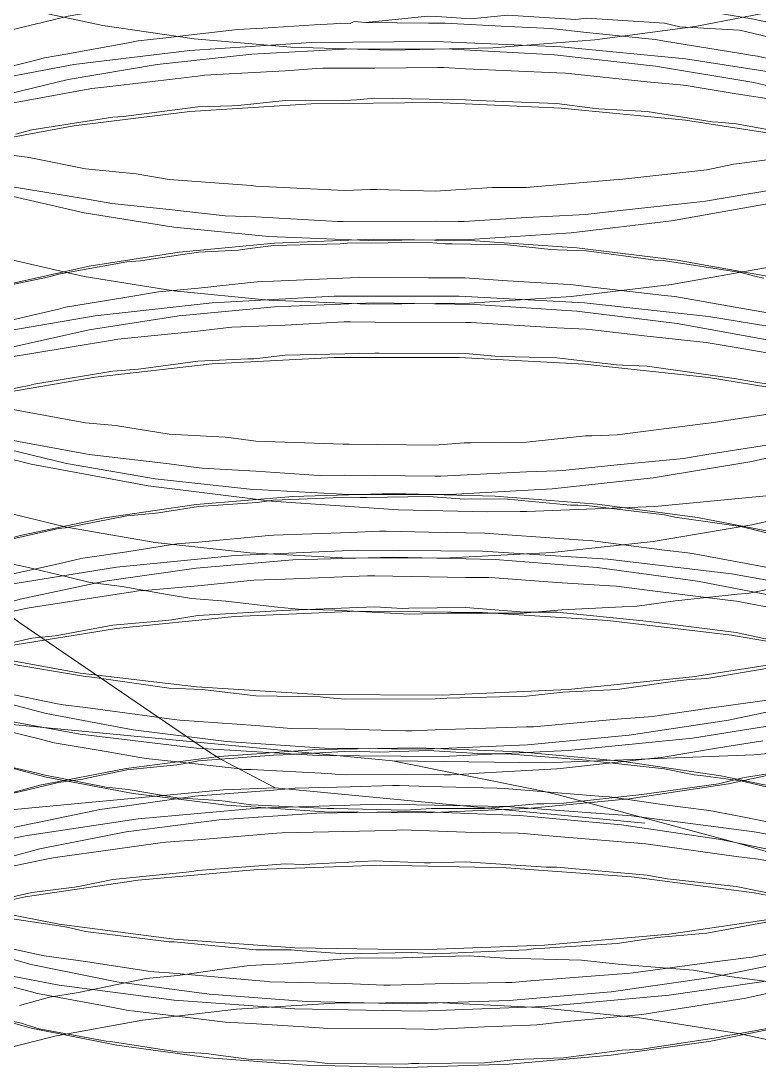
# Model space of a CAD drawing. Header units: millimetres. Extents: x 6 to 294, y 6 to 294.
# Drawn here: x 117.94 to 121.92, y 139.08 to 144.7 of the extents above; entities that cross this region are included whole.
import ezdxf

# ---------------------------------------------------------------- set-up
doc = ezdxf.new("R2010")
doc.units = ezdxf.units.MM
doc.linetypes.add('HIDDEN', pattern=[3, 2, -1])
doc.layers.add('M-VIEW', color=7, linetype='CONTINUOUS', lineweight=0)
doc.layers.add('M-VIEW-HIDD', color=8, linetype='HIDDEN', lineweight=0)

msp = doc.modelspace()

# ---------------------------------------------------------------- linework, layer by layer
at = {"layer": 'M-VIEW', "lineweight": 0}
msp.add_line((117.1759, 140.9789), (119.9422, 140.715), dxfattribs=at)
for points in [[(116.3766, 145.6762), (116.4433, 145.5504), (116.6149, 145.3663), (116.8536, 145.1931), (117.1554, 145.0345), (117.515, 144.8936), (117.9261, 144.7734), (118.3818, 144.6763), (118.8741, 144.6047), (119.3944, 144.5602), (119.9339, 144.5441), (120.4831, 144.5572), (121.0327, 144.5997), (121.573, 144.6714), (122.0948, 144.7716), (122.589, 144.899), (123.0472, 145.0519), (123.4613, 145.2282)], [(115.34, 144.7051), (115.2262, 144.427), (115.2026, 144.1452), (115.2697, 143.8645), (115.4262, 143.5898), (115.6696, 143.3258), (115.9956, 143.0769), (116.3986, 142.8475), (116.8719, 142.6414), (117.4072, 142.4623), (117.9955, 142.3131), (118.6266, 142.1963), (119.2897, 142.1141), (119.8443, 142.0766), (119.9737, 142.067), (120.4565, 142.0565), (120.6305, 142.0587), (120.6665, 142.0582), (121.3565, 142.0855), (122.0319, 142.1492)], [(121.9711, 143.3745), (121.4461, 143.2815), (120.9048, 143.2168), (120.3566, 143.1813), (119.8109, 143.1749), (119.277, 143.1974), (118.7641, 143.2477), (118.2809, 143.3247), (117.8358, 143.4265), (117.4364, 143.5508), (117.0895, 143.695), (116.8011, 143.8561), (116.5762, 144.031), (116.4185, 144.2161), (116.3792, 144.302)], [(117.8597, 143.9814), (117.9735, 143.9674), (118.0032, 143.9617), (118.2886, 143.9038), (118.5611, 143.8774), (118.5922, 143.8723), (118.7387, 143.8469), (119.1804, 143.8146), (119.2059, 143.8111), (119.6855, 143.7873), (119.8248, 143.7933), (119.8586, 143.7927), (120.173, 143.7841), (120.4799, 143.804), (120.5137, 143.8042), (120.6636, 143.8034), (121.1358, 143.8447), (121.1666, 143.8468), (121.6354, 143.8987), (121.7797, 143.9287), (121.8125, 143.9334), (122.1072, 143.9733)], [(121.9711, 143.7171), (121.4461, 143.624), (120.9048, 143.5594), (120.3566, 143.5238), (119.8109, 143.5175), (119.277, 143.5399), (118.7641, 143.5903), (118.2809, 143.6673), (117.8358, 143.769), (117.4364, 143.8933), (117.4359, 143.8935)], [(122.2544, 143.8354), (122.2234, 143.8301), (122.1072, 143.8116), (121.6294, 143.7305), (121.5983, 143.7269), (121.1526, 143.6786), (120.9828, 143.6583), (120.9488, 143.6563), (120.6636, 143.6421), (120.329, 143.6214), (120.2957, 143.6214), (120.173, 143.6223), (119.6774, 143.6199), (119.6464, 143.6213), (119.2059, 143.6449), (119.0415, 143.6516), (119.009, 143.6549), (118.7387, 143.6857), (118.4297, 143.7172), (118.3992, 143.7223), (118.2886, 143.742), (117.851, 143.8154)], [(122.2544, 142.6419), (122.1072, 142.6045), (121.6596, 142.5361), (121.6294, 142.5318), (121.1526, 142.471), (121.0162, 142.4664), (120.9828, 142.465), (120.6636, 142.4319), (120.3631, 142.4286), (120.329, 142.4279), (120.173, 142.4153), (119.7083, 142.4205), (119.6774, 142.4213), (119.2059, 142.4373), (119.0735, 142.4545), (119.0415, 142.4583), (118.7387, 142.4756), (118.4609, 142.5191), (118.4297, 142.5236), (118.2886, 142.5351), (117.8777, 142.6112)], [(120.8605, 142.2783), (120.8267, 142.2768), (120.6636, 142.2709), (120.2037, 142.2485), (120.173, 142.2488), (119.6855, 142.2532), (119.5524, 142.2527), (119.5191, 142.2546), (119.2059, 142.2758), (118.9174, 142.2917), (118.8852, 142.2955), (118.7387, 142.3143), (118.3076, 142.3648), (118.2886, 142.3683), (117.8597, 142.4472), (117.7395, 142.4681), (117.7115, 142.4751), (117.4562, 142.5411), (117.2176, 142.6013), (117.1919, 142.6098)], [(120.8023, 142.1802), (121.3477, 142.2397), (121.8784, 142.328), (122.3853, 142.4442), (122.8596, 142.5866), (122.8606, 142.587)], [(120.8023, 142.1802), (120.2518, 142.1501), (119.7055, 142.1493), (119.1729, 142.1775), (118.6633, 142.2335), (118.1854, 142.3161), (117.7475, 142.4232), (117.3572, 142.5524), (117.3571, 142.5525)], [(120.8605, 142.2783), (120.8948, 142.2823), (121.1526, 142.3097), (121.5111, 142.3439), (121.6354, 142.3646), (122.1072, 142.4384)], [(119.9422, 140.715), (120.7656, 140.7036), (121.8895, 140.7477), (122.995, 140.8517)], [(119.9422, 140.715), (120.7207, 140.5585), (120.7764, 140.5463), (120.8427, 140.5294), (121.8101, 140.2688), (121.9868, 140.2179), (122.2184, 140.1436), (122.9677, 139.8927), (123.3368, 139.7624)]]:
    msp.add_lwpolyline(points, dxfattribs=at)
at = {"layer": 'M-VIEW-HIDD', "lineweight": 0}
msp.add_line((119.3102, 140.5691), (125.5717, 139.9718), dxfattribs=at)
for points in [[(117.0281, 144.3441), (117.3653, 144.4924), (117.7568, 144.6212), (118.1956, 144.7278), (118.6743, 144.8097), (119.1846, 144.8652), (119.7175, 144.8927), (120.264, 144.8913), (120.8146, 144.8605), (121.3597, 144.8004), (121.89, 144.7114), (122.3962, 144.5947), (122.8697, 144.4517), (123.3022, 144.2844), (123.6863, 144.0952), (124.0153, 143.887), (124.2836, 143.6627), (124.4865, 143.4258)], [(124.7289, 144.8423), (125.0776, 144.5779), (125.3473, 144.297), (125.5335, 144.0039), (125.6328, 143.7032), (125.6436, 143.3995), (125.5658, 143.0976), (125.4005, 142.8022), (125.1508, 142.5179), (124.8209, 142.2491), (124.4164, 142), (123.9444, 141.7743), (123.4131, 141.5755), (122.8315, 141.4065), (122.2096, 141.2697), (121.5583, 141.1669), (120.8888, 141.0995), (120.2125, 141.0682)], [(119.7995, 144.6935), (120.1333, 144.7275), (120.1815, 144.7249), (120.3639, 144.7126), (120.5625, 144.7332), (120.9306, 144.7095), (120.9873, 144.7156), (121.4075, 144.6895), (121.4898, 144.6701), (121.8118, 144.6509), (121.8369, 144.6462), (122.0316, 144.5997), (122.2177, 144.5892), (122.5488, 144.5089), (122.5998, 144.5063), (122.9604, 144.4173)], [(117.1813, 144.244), (117.2856, 144.2789), (117.5365, 144.3631), (117.6009, 144.3855), (117.7169, 144.4139), (118.0063, 144.4867), (118.0674, 144.5027), (118.1927, 144.5241), (118.5176, 144.583), (118.5725, 144.5934), (118.7046, 144.6077), (119.061, 144.6501), (119.1071, 144.656), (119.2435, 144.6628), (119.5219, 144.6801), (119.6241, 144.6862), (119.6613, 144.6887), (119.715, 144.6881), (119.7363, 144.6979), (119.7995, 144.6935)], [(119.7995, 144.6935), (120.137, 144.6885), (120.1867, 144.6891), (120.226, 144.69), (120.5625, 144.671), (120.7584, 144.6623), (120.7951, 144.661), (120.9873, 144.639), (121.3218, 144.6046), (121.3597, 144.601), (121.4075, 144.5927), (121.8189, 144.5253), (121.872, 144.5172), (121.9086, 144.5118), (122.2177, 144.4413)], [(116.6251, 144.0521), (117.103, 144.2181), (117.6395, 144.3569), (118.2253, 144.4657), (118.8503, 144.542), (119.5038, 144.5842), (120.1745, 144.5909), (120.8508, 144.5616), (121.521, 144.4962), (122.1737, 144.3954), (122.7974, 144.2605), (123.3816, 144.0932), (123.9161, 143.896), (124.3916, 143.6717), (124.8, 143.4238), (125.1343, 143.1561), (125.3887, 142.8725), (125.5588, 142.5776)], [(117.0281, 144.0015), (117.3653, 144.1498), (117.7568, 144.2786), (118.1956, 144.3852), (118.6743, 144.4672), (119.1846, 144.5226), (119.7175, 144.5502), (120.264, 144.5488), (120.8146, 144.518), (121.3597, 144.4578), (121.89, 144.3688), (122.3962, 144.2521), (122.8697, 144.1091), (123.3022, 143.9418), (123.6863, 143.7527), (124.0153, 143.5444), (124.2836, 143.3202), (124.4865, 143.0833)], [(124.7289, 144.5128), (125.0776, 144.2484), (125.3473, 143.9675), (125.5335, 143.6744), (125.6328, 143.3736), (125.6436, 143.0699), (125.5658, 142.768), (125.4005, 142.4726), (125.1508, 142.1883), (124.8209, 141.9196), (124.4164, 141.6705), (123.9444, 141.4448), (123.4131, 141.246), (122.8315, 141.077), (122.2096, 140.9401), (121.5583, 140.8374), (120.8888, 140.77), (120.2125, 140.7386)], [(117.7521, 144.2338), (118, 144.2773), (118.2922, 144.3316), (118.3224, 144.3369), (118.4365, 144.3491), (118.8928, 144.4036), (118.9301, 144.4082), (119.3646, 144.4333), (119.5335, 144.4451), (119.5669, 144.4471), (119.8474, 144.4468), (120.1848, 144.4507), (120.2185, 144.4508), (120.3364, 144.4439), (120.827, 144.4212), (120.8754, 144.4193), (121.3145, 144.3734), (121.4918, 144.357), (121.5252, 144.3535), (121.7941, 144.3093), (122.126, 144.258)], [(117.9131, 144.092), (118, 144.1151), (118.4365, 144.1823), (118.4625, 144.1837), (118.4924, 144.1872), (118.8928, 144.238), (119.0777, 144.2434), (119.1106, 144.2464), (119.3646, 144.2722), (119.7154, 144.2746), (119.7478, 144.2768), (119.8474, 144.2845), (120.3364, 144.2769), (120.3666, 144.2737), (120.3988, 144.2722), (120.827, 144.2559), (121.0203, 144.2307), (121.0543, 144.2283), (121.3145, 144.2125), (121.6651, 144.1581), (121.6973, 144.1551), (121.7941, 144.1469), (122.2613, 144.0621)], [(116.6251, 143.7226), (117.103, 143.8886), (117.6395, 144.0274), (118.2253, 144.1361), (118.8503, 144.2125), (119.5038, 144.2547), (120.1745, 144.2614), (120.8508, 144.232), (121.521, 144.1667), (122.1737, 144.0659), (122.7974, 143.9309), (123.3816, 143.7637), (123.9161, 143.5665), (124.3916, 143.3422), (124.8, 143.0943), (125.1343, 142.8265), (125.3887, 142.543), (125.5588, 142.2481)], [(116.6251, 144.0521), (116.214, 143.8624), (115.8768, 143.6526), (115.6193, 143.4269), (115.446, 143.1896), (115.3599, 142.9455), (115.3624, 142.6991), (115.4535, 142.4552), (115.6316, 142.2185), (115.8937, 141.9935), (116.2352, 141.7848), (116.6502, 141.5963), (117.1317, 141.4317), (117.6712, 141.2945), (118.2595, 141.1875), (118.8865, 141.113), (119.5412, 141.0728), (120.2125, 141.0682)], [(116.6251, 143.7226), (116.214, 143.5328), (115.8768, 143.323), (115.6193, 143.0973), (115.446, 142.8601), (115.3599, 142.6159), (115.3624, 142.3695), (115.4535, 142.1256), (115.6316, 141.8889), (115.8937, 141.664), (116.2352, 141.4553), (116.6502, 141.2667), (117.1317, 141.1022), (117.6712, 140.965), (118.2595, 140.858), (118.8865, 140.7835), (119.5412, 140.7433), (120.2125, 140.7386)], [(117.7965, 143.2603), (118.0919, 143.3223), (118.1246, 143.3323), (118.1421, 143.3375), (118.5103, 143.4032), (118.5853, 143.4087), (118.6196, 143.4142), (118.8978, 143.456), (119.1121, 143.4667), (119.1472, 143.4714), (119.3006, 143.4904), (119.6613, 143.5003), (119.7008, 143.5045), (120.137, 143.5081), (120.226, 143.5004), (120.2636, 143.5), (120.5625, 143.495), (120.7951, 143.4695), (120.8322, 143.4684), (120.9873, 143.4623), (121.3597, 143.4128), (121.4, 143.4106), (121.8189, 143.3453), (121.9086, 143.322), (121.9437, 143.3159)], [(118.3078, 143.3796), (118.7929, 143.4551), (119.3073, 143.5039), (119.8422, 143.5247), (120.3883, 143.5166), (120.9363, 143.4794), (121.4769, 143.4131), (122.0006, 143.3184), (122.4987, 143.1964), (122.9625, 143.0488), (123.3841, 142.8775), (123.7562, 142.685), (124.0724, 142.4742), (124.3274, 142.2481), (124.5168, 142.0102), (124.6373, 141.764), (124.6868, 141.5133)], [(119.0475, 140.8182), (119.5753, 140.7832), (120.1192, 140.7769), (120.6696, 140.7999), (121.2171, 140.8524), (121.7522, 140.9338), (122.2656, 141.0434), (122.7485, 141.1796), (123.1926, 141.3407), (123.5902, 141.5243), (123.9343, 141.7278), (124.2191, 141.9482), (124.4396, 142.1821), (124.592, 142.426), (124.6736, 142.6762), (124.6832, 142.9288), (124.6204, 143.1799), (124.4865, 143.4258)], [(119.0475, 140.8182), (118.5447, 140.8808), (118.0758, 140.9694), (117.6487, 141.0821), (117.2709, 141.2163), (116.949, 141.3693), (116.6884, 141.5379), (116.4937, 141.7187), (116.3682, 141.908), (116.3141, 142.1022), (116.3324, 142.2973), (116.4227, 142.4895), (116.5835, 142.675), (116.812, 142.8501), (117.1042, 143.0112), (117.4551, 143.1551), (117.8586, 143.2788), (118.3078, 143.3796)], [(118.6825, 143.2415), (118.8978, 143.2617), (119.1777, 143.2916), (119.2131, 143.2957), (119.3006, 143.2985), (119.715, 143.3176), (119.7664, 143.3209), (120.137, 143.3163), (120.2957, 143.3164), (120.3328, 143.3167), (120.5625, 143.3007), (120.8642, 143.2834), (120.9017, 143.2815), (120.9873, 143.2707), (121.4075, 143.2218), (121.464, 143.2162), (121.8189, 143.1533), (121.974, 143.1273)], [(118.6825, 143.2415), (118.5103, 143.2121), (118.2144, 143.1645), (118.1811, 143.1589), (118.1421, 143.1491), (117.7965, 143.0683)], [(118.3398, 143.1122), (118.971, 143.1823), (119.6286, 143.2179), (120.3012, 143.2178), (120.9773, 143.1817), (121.6451, 143.1096), (122.2932, 143.0023), (122.9103, 142.8612), (123.4859, 142.6881), (124.01, 142.4856), (124.4735, 142.2566), (124.8686, 142.0047), (125.1883, 141.7337), (125.4271, 141.4476), (125.581, 141.1511), (125.6473, 140.8487), (125.6248, 140.5451), (125.5139, 140.2451)], [(118.3078, 143.037), (118.7929, 143.1125), (119.3073, 143.1613), (119.8422, 143.1821), (120.3883, 143.1741), (120.9363, 143.1368), (121.4769, 143.0705), (122.0006, 142.9758), (122.4987, 142.8538), (122.9625, 142.7062), (123.3841, 142.5349), (123.7562, 142.3425), (124.0724, 142.1316), (124.3274, 141.9056), (124.5168, 141.6676), (124.6373, 141.4214), (124.6868, 141.1707)], [(118.3398, 143.1122), (117.7458, 143.0093), (117.1994, 142.8759), (116.7098, 142.7148), (116.2856, 142.5293), (115.9341, 142.3229), (115.6613, 142.0999), (115.472, 141.8645), (115.3693, 141.6212), (115.3552, 141.3749), (115.4297, 141.1302), (115.5917, 140.8918), (115.8383, 140.6643), (116.1654, 140.4522), (116.5671, 140.2596), (117.0367, 140.0903), (117.566, 139.9477), (118.1459, 139.8349)], [(119.0475, 140.4756), (119.5753, 140.4406), (120.1192, 140.4343), (120.6696, 140.4573), (121.2171, 140.5098), (121.7522, 140.5912), (122.2656, 140.7008), (122.7485, 140.837), (123.1926, 140.9981), (123.5902, 141.1818), (123.9343, 141.3853), (124.2191, 141.6056), (124.4396, 141.8395), (124.592, 142.0834), (124.6736, 142.3336), (124.6832, 142.5862), (124.6204, 142.8374), (124.4865, 143.0833)], [(119.0475, 140.4756), (118.5447, 140.5382), (118.0758, 140.6269), (117.6487, 140.7395), (117.2709, 140.8737), (116.949, 141.0267), (116.6884, 141.1953), (116.4937, 141.3761), (116.3682, 141.5654), (116.3141, 141.7596), (116.3324, 141.9547), (116.4227, 142.147), (116.5835, 142.3325), (116.812, 142.5075), (117.1042, 142.6686), (117.4551, 142.8125), (117.8586, 142.9362), (118.3078, 143.037)], [(117.8854, 142.891), (118, 142.9089), (118.4341, 142.9813), (118.4625, 142.986), (118.8928, 143.0298), (119.0453, 143.047), (119.0777, 143.0504), (119.3646, 143.0622), (119.6821, 143.0791), (119.7154, 143.0806), (119.8474, 143.0783), (120.3364, 143.0762), (120.3666, 143.0761), (120.827, 143.0477), (120.9867, 143.0397), (121.0203, 143.0377), (121.3145, 143.0025), (121.632, 142.9679), (121.6651, 142.964), (121.7941, 142.9409), (122.291, 142.8561)], [(117.5876, 142.659), (117.9843, 142.7375), (118.0109, 142.7435), (118.4365, 142.815), (118.5743, 142.8241), (118.8928, 142.8688), (119.1627, 142.8804), (119.1957, 142.8815)], [(118.3398, 142.7827), (118.971, 142.8528), (119.6286, 142.8883), (120.3012, 142.8883), (120.9773, 142.8522), (121.6451, 142.7801), (122.2932, 142.6728), (122.9103, 142.5317), (123.4859, 142.3586), (124.01, 142.1561), (124.4735, 141.9271), (124.8686, 141.6752), (125.1883, 141.4041), (125.4271, 141.1181), (125.581, 140.8216), (125.6473, 140.5192), (125.6248, 140.2156), (125.5139, 139.9156)], [(119.1957, 142.8815), (119.2281, 142.8849), (119.3646, 142.9007), (119.8474, 142.9109), (119.8698, 142.9107), (120.3364, 142.9097), (120.4945, 142.8949), (120.5287, 142.8937), (120.827, 142.8865), (121.1498, 142.8488), (121.1831, 142.8469), (121.3145, 142.8408), (121.7952, 142.773), (121.8253, 142.7677), (122.2613, 142.695)], [(120.8023, 141.8376), (120.2518, 141.8075), (119.7055, 141.8067), (119.1729, 141.8349), (118.6633, 141.891), (118.1854, 141.9735), (117.7475, 142.0806), (117.3572, 142.2098), (117.0212, 142.3586), (116.7454, 142.5237), (116.5344, 142.7018), (116.4364, 142.831)], [(118.3398, 142.7827), (117.7458, 142.6798), (117.1994, 142.5464), (116.7098, 142.3853), (116.2856, 142.1997), (115.9341, 141.9934), (115.6613, 141.7704), (115.472, 141.5349), (115.3693, 141.2917), (115.3552, 141.0454), (115.4297, 140.8006), (115.5917, 140.5622), (115.8383, 140.3348), (116.1654, 140.1227), (116.5671, 139.93), (117.0367, 139.7608), (117.566, 139.6182), (118.1459, 139.5053)], [(118.1459, 139.8349), (118.7664, 139.7541), (119.4168, 139.7074), (120.0859, 139.696), (120.7621, 139.7206), (121.4338, 139.7812), (122.0894, 139.8774), (122.7176, 140.008), (123.3075, 140.1711), (123.8491, 140.3646), (124.3328, 140.5854), (124.7505, 140.8304), (125.0949, 141.0958), (125.36, 141.3776), (125.5414, 141.6712), (125.6358, 141.9723), (125.6416, 142.276), (125.5588, 142.5776)], [(120.8023, 141.8376), (121.3477, 141.8971), (121.8784, 141.9855), (122.3853, 142.1016), (122.8596, 142.244), (123.1149, 142.3422)], [(118.1459, 139.5053), (118.7664, 139.4246), (119.4168, 139.3779), (120.0859, 139.3665), (120.7621, 139.3911), (121.4338, 139.4517), (122.0894, 139.5479), (122.7176, 139.6785), (123.3075, 139.8416), (123.8491, 140.0351), (124.3328, 140.2559), (124.7505, 140.5009), (125.0949, 140.7663), (125.36, 141.048), (125.5414, 141.3417), (125.6358, 141.6427), (125.6416, 141.9465), (125.5588, 142.2481)], [(117.9961, 139.6176), (117.5773, 139.7343), (117.2091, 139.8721), (116.8977, 140.0281), (116.6486, 140.1991), (116.4661, 140.3817), (116.3532, 140.5722), (116.3121, 140.7668), (116.3433, 140.9617), (116.4464, 141.153), (116.6195, 141.3369), (116.8597, 141.5097), (117.1628, 141.668), (117.5236, 141.8085), (117.9358, 141.9282), (118.3924, 142.0247), (118.8854, 142.0957), (119.4063, 142.1396)], [(118.6825, 142.0501), (118.7161, 142.0559), (118.8978, 142.0858), (119.2131, 142.1059), (119.2503, 142.1114), (119.3006, 142.1183), (119.715, 142.1352), (119.7664, 142.1326), (119.8043, 142.1336), (120.137, 142.1397), (120.3328, 142.1253), (120.3696, 142.1254), (120.5625, 142.1247), (120.9017, 142.092), (120.9411, 142.0913), (120.9873, 142.0901), (121.4075, 142.0399), (121.464, 142.0276), (121.5009, 142.0226), (121.8189, 141.9768), (122.0087, 141.9303)], [(124.355, 139.3418), (124.5364, 139.5819), (124.6481, 139.8299), (124.688, 140.0819), (124.6556, 140.3342), (124.5513, 140.5828), (124.377, 140.8239), (124.1358, 141.0539), (123.8316, 141.2693), (123.4699, 141.4668), (123.0569, 141.6436), (122.5997, 141.797), (122.1061, 141.925), (121.5849, 142.0258), (121.0448, 142.0982), (120.4954, 142.1413), (119.946, 142.1551), (119.4063, 142.1396)], [(118.6825, 142.0501), (118.6487, 142.0468), (118.5103, 142.0345), (118.1811, 141.9708), (118.1421, 141.9664), (117.7965, 141.8883)], [(117.7965, 141.7005), (118.1421, 141.7764), (118.2409, 141.7988), (118.2735, 141.8065), (118.5103, 141.8409), (118.746, 141.8778), (118.7797, 141.8834), (118.8978, 141.8928), (119.2763, 141.9279), (119.3006, 141.9304), (119.715, 141.945), (119.835, 141.9504), (119.8723, 141.9524), (119.9088, 141.9517), (120.137, 141.946), (120.4395, 141.942)], [(120.4395, 141.942), (120.5625, 141.9319), (120.9681, 141.9033), (121.0082, 141.901), (121.4075, 141.8493), (121.531, 141.8347), (121.5673, 141.8307), (121.8189, 141.7827), (122.0738, 141.7363)], [(120.4281, 141.8435), (119.7539, 141.8503), (119.0927, 141.8213), (118.4557, 141.7576), (117.8539, 141.6607), (117.2978, 141.5328), (116.7969, 141.3767), (116.3598, 141.1954), (115.9942, 140.9927), (115.7062, 140.7725), (115.5009, 140.539), (115.3819, 140.2969), (115.351, 140.0508), (115.409, 139.8054), (115.5548, 139.5654), (115.7858, 139.3356), (116.0982, 139.1203), (116.4864, 138.9237)], [(117.9961, 139.275), (117.5773, 139.3917), (117.2091, 139.5295), (116.8977, 139.6855), (116.6486, 139.8565), (116.4661, 140.0391), (116.3532, 140.2296), (116.3121, 140.4242), (116.3433, 140.6191), (116.4464, 140.8104), (116.6195, 140.9943), (116.8597, 141.1671), (117.1628, 141.3254), (117.5236, 141.4659), (117.9358, 141.5856), (118.3924, 141.6821), (118.8854, 141.7532), (119.4063, 141.797)], [(117.809, 141.7914), (117.966, 141.7601), (118.1898, 141.7058), (118.3135, 141.6763), (118.4863, 141.6533), (118.7384, 141.6093), (118.859, 141.5888), (119.0449, 141.575), (119.3232, 141.5433), (119.4363, 141.5309), (119.6324, 141.5271), (119.9318, 141.5098), (120.0358, 141.5042), (120.239, 141.5111)], [(124.355, 138.9992), (124.5364, 139.2393), (124.6481, 139.4873), (124.688, 139.7394), (124.6556, 139.9916), (124.5513, 140.2402), (124.377, 140.4813), (124.1358, 140.7113), (123.8316, 140.9267), (123.4699, 141.1242), (123.0569, 141.301), (122.5997, 141.4545), (122.1061, 141.5824), (121.5849, 141.6832), (121.0448, 141.7556), (120.4954, 141.7988), (119.946, 141.8125), (119.4063, 141.797)], [(120.4281, 141.8435), (121.1035, 141.8006), (121.7685, 141.7219), (122.4116, 141.6081), (123.0217, 141.4608), (123.5884, 141.282), (124.1018, 141.0743), (124.553, 140.8407), (124.9344, 140.5849), (125.2394, 140.3107), (125.4626, 140.0224), (125.6002, 139.7244), (125.6498, 139.4214), (125.6107, 139.1182), (125.4834, 138.8193), (125.2702, 138.5296), (124.9748, 138.2535), (124.6021, 137.9953)], [(116.1771, 141.7533), (116.2302, 141.617), (116.2335, 141.6065), (116.331, 141.457), (116.3695, 141.4227), (116.3815, 141.4091), (116.4686, 141.3128), (116.5777, 141.2363), (116.5933, 141.2225), (116.6451, 141.1774), (116.8494, 141.0594), (116.8715, 141.0461), (117.1073, 140.9307), (117.1905, 140.9044), (117.215, 140.8938), (117.3886, 140.8205), (117.586, 140.7669), (117.6135, 140.7565), (117.6999, 140.7248), (118.0289, 140.6478), (118.0623, 140.6397), (118.4002, 140.5719), (118.5191, 140.5608)], [(118.7663, 140.9365), (118.7387, 140.9402), (118.2886, 141.0012), (118.1679, 141.0162), (118.1382, 141.0219), (117.8597, 141.0786), (117.6091, 141.1273), (117.5813, 141.1347), (117.4562, 141.1696), (117.0966, 141.2682), (116.7408, 141.3988), (116.6489, 141.4329), (116.6277, 141.4428), (116.4358, 141.5354), (116.2653, 141.6207), (116.247, 141.6319), (116.1699, 141.6804)], [(117.5876, 141.451), (117.9573, 141.5337), (117.9843, 141.5394), (118.4365, 141.6082), (118.5433, 141.6257), (118.5743, 141.6304), (118.606, 141.6329), (118.8928, 141.6582), (119.1957, 141.6883)], [(123.5272, 141.1428), (123.1403, 141.2684), (123.0041, 141.3129), (122.9742, 141.3205), (122.7114, 141.3853), (122.4154, 141.46), (122.3846, 141.4658), (122.2613, 141.4875), (121.7952, 141.574), (121.7644, 141.578), (121.3145, 141.6334), (121.1498, 141.6555), (121.1158, 141.6579), (120.827, 141.6763), (120.4945, 141.7014), (120.4611, 141.7019), (120.3364, 141.7026), (119.8474, 141.7114), (119.8074, 141.7107), (119.3646, 141.6929), (119.1957, 141.6883)], [(119.3102, 140.5691), (119.0527, 140.7034), (119.0132, 140.7258), (118.9572, 140.7621), (117.9351, 141.4586), (117.6632, 141.6565)], [(122.0677, 141.6593), (121.8643, 141.6185)], [(120.239, 141.5111), (120.5365, 141.511), (120.6473, 141.5105), (120.8541, 141.5276), (121.1797, 141.5436), (121.2603, 141.5478), (121.4672, 141.5772), (121.8018, 141.6118), (121.8643, 141.6185)], [(120.4281, 141.514), (119.7539, 141.5208), (119.0927, 141.4918), (118.4557, 141.4281), (117.8539, 141.3312), (117.2978, 141.2033), (116.7969, 141.0472), (116.3598, 140.8659), (115.9942, 140.6632), (115.7062, 140.4429), (115.5009, 140.2095), (115.3819, 139.9674), (115.351, 139.7213), (115.409, 139.4759), (115.5548, 139.2359), (115.7858, 139.0061), (116.0982, 138.7907), (116.4864, 138.5942)], [(117.5876, 141.2849), (118, 141.3748), (118.1246, 141.3883), (118.1549, 141.3937), (118.4365, 141.4463), (118.7218, 141.4702), (118.7532, 141.4749), (118.8928, 141.4971), (119.3483, 141.5245), (119.8474, 141.5444), (119.9968, 141.5361), (120.0308, 141.5363), (120.3364, 141.5409), (120.6531, 141.5165), (120.827, 141.5151), (121.2759, 141.4703), (121.3075, 141.4669)], [(117.9961, 139.6176), (118.4581, 139.5245), (118.9555, 139.4571), (119.4795, 139.417), (120.0211, 139.4055), (120.5711, 139.4233), (121.1198, 139.4705), (121.6578, 139.5468), (122.1758, 139.6514), (122.6648, 139.783), (123.1164, 139.9398), (123.5228, 140.1196), (123.8769, 140.3198), (124.1727, 140.5374), (124.405, 140.7691), (124.5698, 141.0115), (124.6643, 141.2608), (124.6868, 141.5133)], [(120.4281, 141.514), (121.1035, 141.4711), (121.7685, 141.3923), (122.4116, 141.2786), (123.0217, 141.1312), (123.5884, 140.9524), (124.1018, 140.7447), (124.553, 140.5112), (124.9344, 140.2554), (125.2394, 139.9812), (125.4626, 139.6929), (125.6002, 139.3949), (125.6498, 139.0919), (125.6107, 138.7886), (125.4834, 138.4898), (125.2702, 138.2001), (124.9748, 137.924), (124.6021, 137.6658)], [(121.3075, 141.4669), (121.3381, 141.4634), (121.7941, 141.4069), (121.9439, 141.3736), (121.9763, 141.3685), (122.2613, 141.3259), (122.5562, 141.2515), (122.5869, 141.2457), (122.7114, 141.2238), (123.1403, 141.1014), (123.1621, 141.0941), (123.5438, 140.9704), (123.6655, 140.9145), (123.6914, 140.9047), (123.918, 140.8213), (124.1431, 140.7041), (124.1663, 140.694), (124.2592, 140.655), (124.5642, 140.4732), (124.5798, 140.4621), (124.8301, 140.2882)], [(120.8605, 141.0854), (120.6636, 141.0624), (120.236, 141.052), (120.2037, 141.0509), (120.173, 141.048), (119.6855, 141.0469), (119.5847, 141.0561), (119.5524, 141.0587), (119.2059, 141.0656), (118.9501, 141.0952), (118.9174, 141.0986), (118.7387, 141.1062), (118.3371, 141.163), (118.3076, 141.1668), (118.2886, 141.1681), (117.8597, 141.2406)], [(120.8605, 141.0854), (121.1526, 141.0992), (121.4777, 141.1448), (121.5111, 141.1498), (121.5435, 141.1523), (121.6354, 141.1587), (122.1072, 141.2369)], [(117.9961, 139.275), (118.4581, 139.1819), (118.9555, 139.1145), (119.4795, 139.0744), (120.0211, 139.063), (120.5711, 139.0807), (121.1198, 139.1279), (121.6578, 139.2043), (122.1758, 139.3089), (122.6648, 139.4405), (123.1164, 139.5973), (123.5228, 139.7771), (123.8769, 139.9772), (124.1727, 140.1948), (124.405, 140.4265), (124.5698, 140.6689), (124.6643, 140.9182), (124.6868, 141.1707)], [(118.7663, 140.9365), (118.7971, 140.9345), (119.2059, 140.9047), (119.3973, 140.8885), (119.6855, 140.8847), (120.0121, 140.8762), (120.0458, 140.8757), (120.173, 140.8813), (120.6636, 140.8969), (120.7024, 140.898), (121.1526, 140.9384), (121.3216, 140.9516), (121.3551, 140.9545), (121.6354, 140.9963), (121.9611, 141.0415)], [(117.6999, 140.9149), (118.0382, 140.8326), (118.0859, 140.8207), (118.1192, 140.8121), (118.4002, 140.7649), (118.5819, 140.7325), (118.615, 140.7263), (118.7823, 140.7095), (119.1053, 140.673), (119.1414, 140.6686), (119.1811, 140.6671), (119.5925, 140.6458), (119.6546, 140.6418), (119.6931, 140.6391), (120.0127, 140.6412), (120.2214, 140.64), (120.2581, 140.6395)], [(116.8317, 138.6978), (116.5983, 138.8719), (116.4323, 139.0568), (116.3367, 139.2486), (116.313, 139.4437), (116.3616, 139.638), (116.4818, 139.8279), (116.6715, 140.0094), (116.9273, 140.1791), (117.2448, 140.3333), (117.6186, 140.469), (118.0423, 140.5834), (118.5083, 140.6739), (119.0089, 140.7386), (119.5351, 140.7757), (120.0781, 140.7841), (120.6284, 140.7633), (121.1764, 140.713)], [(120.2581, 140.6395), (120.2954, 140.6416), (120.4375, 140.6506), (120.8274, 140.6709), (120.863, 140.6752), (121.285, 140.7217), (121.3529, 140.7284), (121.3907, 140.7318), (121.6994, 140.7845), (121.9036, 140.8174), (121.9384, 140.8227)], [(117.8349, 140.5242), (118.1421, 140.5986), (118.2735, 140.6154), (118.3054, 140.6224), (118.5103, 140.6652), (118.7797, 140.6927), (118.8145, 140.6993), (118.8978, 140.7142), (119.3006, 140.7455), (119.3529, 140.7477), (119.715, 140.7673), (119.8723, 140.7612), (120.137, 140.7695), (120.4024, 140.7535), (120.4395, 140.7515)], [(120.4395, 140.7515), (120.4779, 140.7522), (120.5625, 140.753), (120.9873, 140.7177), (121.0082, 140.714), (121.0468, 140.7102), (121.4075, 140.6719), (121.5673, 140.6395), (121.6029, 140.6351), (121.8189, 140.6069), (122.1087, 140.5399)], [(118.5191, 140.5608), (118.7823, 140.5159), (119.0068, 140.5003), (119.0413, 140.4976), (119.0768, 140.4922), (119.1811, 140.4773), (119.5925, 140.4581), (119.6269, 140.457), (120.0127, 140.4481), (120.1516, 140.4577), (120.1885, 140.4573), (120.4375, 140.4571), (120.7206, 140.4829), (120.7585, 140.4834), (120.863, 140.4857), (121.285, 140.534), (121.3252, 140.5393), (121.6994, 140.5912), (121.8374, 140.6241), (121.8723, 140.6295), (122.1022, 140.6673)], [(123.7349, 137.4928), (124.0548, 137.7025), (124.3137, 137.9278), (124.5071, 138.1651), (124.6319, 138.4109), (124.6858, 138.6615), (124.668, 138.913), (124.5786, 139.1617), (124.4193, 139.4037), (124.1928, 139.6355), (123.903, 139.8534), (123.5548, 140.0544), (123.1542, 140.2353), (122.7082, 140.3937), (122.2242, 140.5272), (121.7107, 140.6341), (121.1764, 140.713)], [(116.5051, 140.2246), (116.7571, 140.2791), (117.8665, 140.4482), (119.0319, 140.5581), (119.3102, 140.5691)], [(117.8896, 140.3542), (118.1421, 140.4051), (118.334, 140.4456), (118.3659, 140.4527), (118.5103, 140.4715), (118.8415, 140.5186), (118.877, 140.5239), (118.8978, 140.5253), (119.3006, 140.557), (119.3814, 140.5644), (119.4188, 140.5681), (119.715, 140.5738), (119.9416, 140.581), (119.9781, 140.5824), (120.137, 140.5763), (120.5071, 140.5667), (120.5463, 140.566), (120.9873, 140.5289), (121.0759, 140.5225), (121.1137, 140.5201), (121.4075, 140.4782), (121.6348, 140.4482), (121.6704, 140.4438), (121.7069, 140.4366), (121.8189, 140.4138), (122.2088, 140.3374)], [(115.5209, 138.2395), (115.3914, 138.4808), (115.3501, 138.7267), (115.3975, 138.9724), (115.533, 139.2133), (115.754, 139.4446), (116.057, 139.6618), (116.4365, 139.8608), (116.8862, 140.0377), (117.3981, 140.1887), (117.9636, 140.311), (118.5727, 140.4018), (119.2152, 140.4591), (119.8797, 140.4814), (120.555, 140.4679), (121.2293, 140.4182), (121.891, 140.3328), (122.5288, 140.2126)], [(118.7663, 139.7388), (118.7387, 139.7395), (118.2886, 139.7949), (118.1969, 139.8159), (118.1679, 139.8223), (117.8597, 139.8684), (117.6373, 139.9271), (117.6091, 139.9342), (117.4562, 139.9616), (117.121, 140.063), (117.0966, 140.0702), (116.7408, 140.1921), (116.6696, 140.2288), (116.6489, 140.2392), (116.4358, 140.3252), (116.2838, 140.4167), (116.2653, 140.4275), (116.1699, 140.4727)], [(116.8317, 138.3552), (116.5983, 138.5293), (116.4323, 138.7142), (116.3367, 138.906), (116.313, 139.1011), (116.3616, 139.2955), (116.4818, 139.4853), (116.6715, 139.6669), (116.9273, 139.8365), (117.2448, 139.9907), (117.6186, 140.1265), (118.0423, 140.2408), (118.5083, 140.3313), (119.0089, 140.396), (119.5351, 140.4331), (120.0781, 140.4416), (120.6284, 140.4207), (121.1764, 140.3705)], [(117.5876, 140.0843), (118, 140.1683), (118.0951, 140.1885), (118.1246, 140.1945), (118.4365, 140.2361), (118.6899, 140.2729), (118.7218, 140.2772), (118.8928, 140.2891), (119.3175, 140.3241), (119.3483, 140.3263), (119.8474, 140.3375), (119.9636, 140.3416), (119.9968, 140.3425), (120.3364, 140.3307), (120.6188, 140.3243), (120.6531, 140.3232), (120.6867, 140.3198), (120.827, 140.307), (121.3075, 140.2682)], [(123.7349, 137.1502), (124.0548, 137.36), (124.3137, 137.5852), (124.5071, 137.8225), (124.6319, 138.0683), (124.6858, 138.3189), (124.668, 138.5704), (124.5786, 138.8191), (124.4193, 139.0611), (124.1928, 139.2929), (123.903, 139.5108), (123.5548, 139.7118), (123.1542, 139.8927), (122.7082, 140.0511), (122.2242, 140.1846), (121.7107, 140.2915), (121.1764, 140.3705)], [(121.3075, 140.2682), (121.7941, 140.1999), (121.9121, 140.1846), (121.9439, 140.1802), (122.2613, 140.1158), (122.5249, 140.0646), (122.5562, 140.0582), (122.7114, 140.0163), (123.1085, 139.9111), (123.1403, 139.902), (123.64, 139.7301), (123.6655, 139.7211), (123.918, 139.6111), (124.1194, 139.5217), (124.1431, 139.5108), (124.2592, 139.4476), (124.543, 139.2866), (124.5642, 139.274), (124.8301, 139.081)], [(117.692, 139.9343), (118, 140.006), (118.2291, 140.0341), (118.2595, 140.0399), (118.4365, 140.0755), (118.8311, 140.1139), (118.8606, 140.1186), (118.8928, 140.1242), (119.3646, 140.1587), (119.4637, 140.1566), (119.4968, 140.158), (119.8474, 140.1755), (120.114, 140.1641), (120.148, 140.1648), (120.3364, 140.1699), (120.7706, 140.1418), (120.802, 140.1417), (120.827, 140.1418), (121.3145, 140.0992), (121.4226, 140.0795), (121.4556, 140.0756), (121.7941, 140.038), (122.0582, 139.9828)], [(115.5209, 137.91), (115.3914, 138.1513), (115.3501, 138.3972), (115.3975, 138.6429), (115.533, 138.8838), (115.754, 139.1151), (116.057, 139.3323), (116.4365, 139.5313), (116.8862, 139.7081), (117.3981, 139.8592), (117.9636, 139.9815), (118.5727, 140.0723), (119.2152, 140.1296), (119.8797, 140.1519), (120.555, 140.1384), (121.2293, 140.0887), (121.891, 140.0033), (122.5288, 139.8831)], [(118.7663, 139.7388), (119.2059, 139.6959), (119.3642, 139.6954), (119.3973, 139.6956), (119.4309, 139.6935), (119.6855, 139.6746), (120.0458, 139.6815), (120.0785, 139.6802), (120.173, 139.6753), (120.6636, 139.6956), (120.7024, 139.7008), (120.7348, 139.7031), (121.1526, 139.7297), (121.3551, 139.7616), (121.3889, 139.7649), (121.6354, 139.7862), (121.9936, 139.8519)], [(117.8597, 139.708), (118.0652, 139.6633), (118.2886, 139.6325), (118.6267, 139.5821), (118.6573, 139.5778), (118.7387, 139.5718), (119.2059, 139.5317), (119.2512, 139.5273), (119.2824, 139.5245), (119.6855, 139.514), (119.895, 139.506), (119.929, 139.505), (120.173, 139.5127), (120.5515, 139.52), (120.5848, 139.521), (120.6636, 139.528), (121.1526, 139.5657), (121.2078, 139.5693), (121.2394, 139.5717), (121.6354, 139.6257), (121.8476, 139.6524), (121.8806, 139.6569), (122.1072, 139.7018)], [(117.932, 139.397), (118.0945, 139.4416), (118.251, 139.4671), (118.4502, 139.5081), (118.6151, 139.5413), (118.7853, 139.5585), (118.9974, 139.5886), (119.1716, 139.6126), (119.2734, 139.6171), (119.353, 139.6207), (119.5986, 139.6413), (119.7548, 139.6538), (119.9444, 139.6521), (120.2084, 139.6598), (120.3547, 139.6636), (120.5494, 139.6515), (120.8278, 139.6449), (120.9611, 139.6412), (121.1577, 139.6185), (121.4455, 139.5962), (121.5637, 139.5865), (121.7587, 139.553), (122.0543, 139.5121)], [(117.6999, 139.547), (117.9976, 139.4697), (118.0289, 139.4613), (118.4002, 139.3933), (118.4848, 139.377), (118.5191, 139.3701)], [(118.5191, 139.3701), (118.5523, 139.3659), (118.7823, 139.3394), (119.0413, 139.3066), (119.1811, 139.2993), (119.5494, 139.2753), (119.5925, 139.2725), (120.0127, 139.2698), (120.1136, 139.2679), (120.1516, 139.2668), (120.4375, 139.2814), (120.6837, 139.2909), (120.7206, 139.2921), (120.863, 139.3075), (121.2472, 139.3448), (121.285, 139.3481), (121.6994, 139.4131), (121.8016, 139.4282), (121.8374, 139.4331), (122.1022, 139.4916)], [(116.41, 137.7203), (116.3271, 137.913), (116.3164, 138.1083), (116.3779, 138.3021), (116.5107, 138.4908), (116.7125, 138.6704), (116.9797, 138.8375), (117.3077, 138.9887), (117.6909, 139.1208), (118.1227, 139.2311), (118.5956, 139.3171), (119.1013, 139.3769), (119.6313, 139.409), (120.1763, 139.4122), (120.7268, 139.3862), (121.2734, 139.3307), (121.8067, 139.2462), (122.3174, 139.1338)], [(117.6999, 139.3535), (117.944, 139.3005), (117.9746, 139.2908), (118.0382, 139.2714), (118.4002, 139.2043), (118.4232, 139.2025), (118.4581, 139.1967), (118.7823, 139.146), (118.9413, 139.1373), (118.9759, 139.1325), (119.1811, 139.1059), (119.4843, 139.0962), (119.5217, 139.0919), (119.5925, 139.0845), (120.0127, 139.0804), (120.0449, 139.0831), (120.0836, 139.0832), (120.4375, 139.0876), (120.6139, 139.106), (120.6507, 139.1069), (120.863, 139.1143), (121.1807, 139.1548), (121.2192, 139.1567), (121.285, 139.1604), (121.6994, 139.2235), (121.7363, 139.2328), (121.7728, 139.2389), (122.1022, 139.2977)]]:
    msp.add_lwpolyline(points, dxfattribs=at)

doc.saveas('drawing.dxf')
